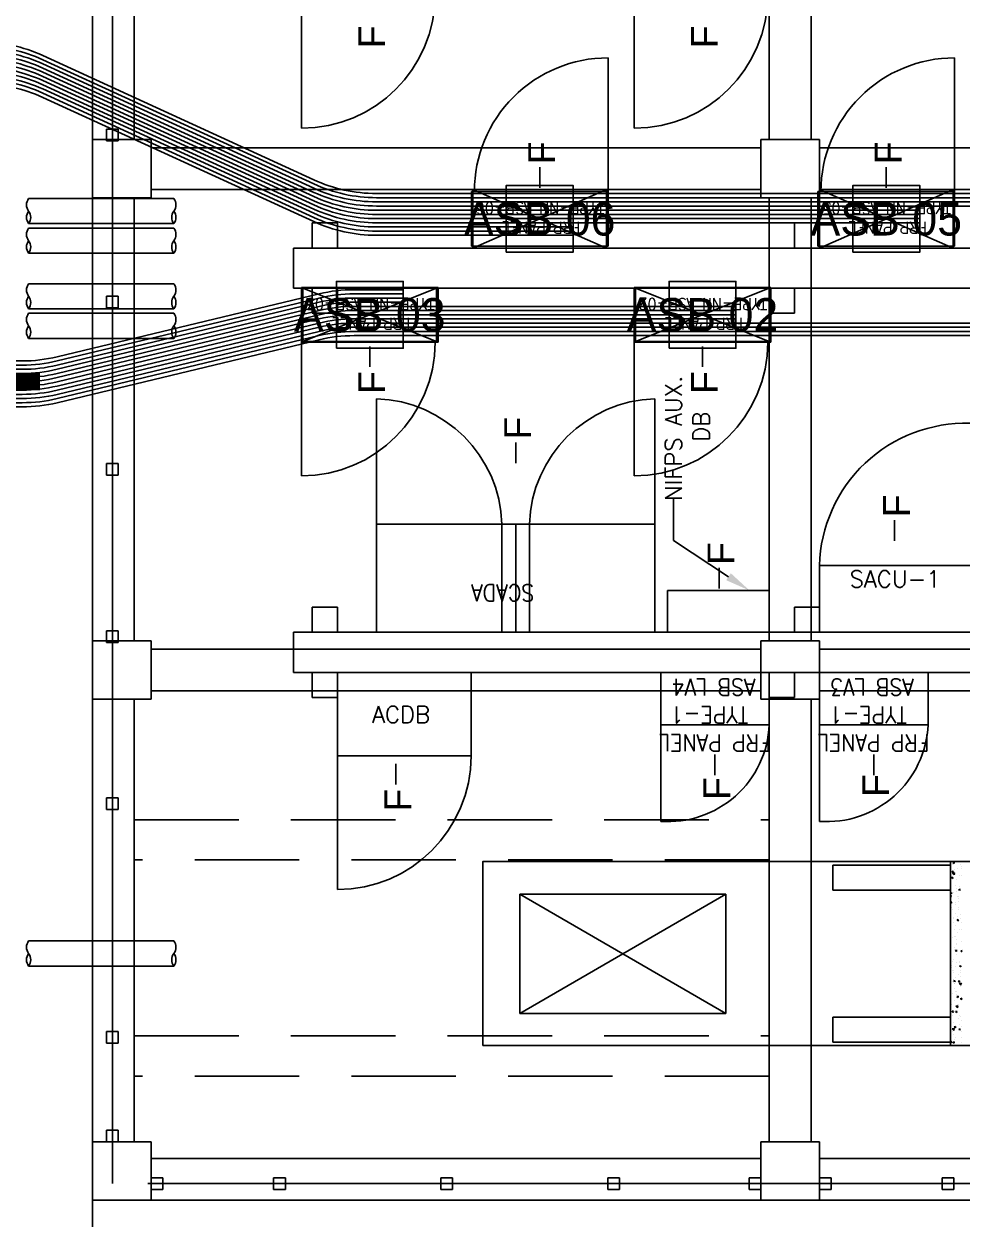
# Model space of a CAD drawing. Header units: metres. Extents: x 530144 to 530565, y 2673807 to 2674119.
# Drawn here: x 530359.53 to 530365.14, y 2673979.24 to 2673986.39 of the extents above; entities that cross this region are included whole.
import ezdxf
from ezdxf.enums import TextEntityAlignment as Align

# ---------------------------------------------------------------- set-up
doc = ezdxf.new("R2010")
doc.units = ezdxf.units.M
for name, pattern in [('DASHED', [0.75, 0.5, -0.25]), ('DASHED2', [0.375, 0.25, -0.125]), ('HIDDEN', [0.375, 0.25, -0.125]), ('PHANTOM', [63.5, 31.75, -6.35, 6.35, -6.35, 6.35, -6.35])]:
    doc.linetypes.add(name, pattern=pattern)
for name, color, linetype in [('1', 5, 'Continuous'), ('Excavation', 7, 'Continuous'), ('IDT', 7, 'Continuous'), ('LT Cable(AG) INV to LT Panel BL-20', 2, 'Continuous')]:
    doc.layers.add(name, color=color, linetype=linetype)
doc.styles.add('Arial', font='arial.ttf')
doc.styles.add('RomanS', font='romans.shx')
doc.styles.get("Standard").update_dxf_attribs({"font": 'Adani Regular.ttf'})
doc.linetypes.add('FOUNDATION LAYOUT$0$FENCELINE1', pattern='A,6.35,-2.54,[133,ltypeshp.shx,S=2.54,R=0,X=-2.54,Y=0],-2.54,25.4', length=36.83)

# ---------------------------------------------------------------- blocks, each defined once
blk = doc.blocks.new('ASB')
at = {"layer": '1', "color": 5}
blk.add_lwpolyline([(-0.2, -0.2), (0.2, -0.2), (0.2, 0.2), (-0.2, 0.2)], close=True, dxfattribs=at)
at = {"layer": '1', "color": 7}
blk.add_attdef('ID', text='', height=0.2, dxfattribs=at).set_placement((0, 0), align=Align.MIDDLE_CENTER)
blk = doc.blocks.new('IDT')
at = {"layer": 'IDT', "color": 8}
for p, q in [((25.902, 18.4101), (29.552, 18.4101)), ((29.552, 18.0601), (29.552, 18.4101)), ((29.552, 18.4101), (29.902, 18.4101)), ((29.902, 18.4101), (29.902, 18.0601)), ((29.902, 18.4101), (33.552, 18.4101)), ((33.552, 18.0601), (33.552, 18.4101)), ((33.552, 18.4101), (33.902, 18.4101)), ((33.902, 18.4101), (33.902, 18.0601)), ((28.7481, 18.3453), (28.7481, 18.2753)), ((28.8181, 18.3453), (28.7481, 18.3453)), ((28.8181, 18.2753), (28.8181, 18.3453)), ((29.4822, 18.3453), (29.4822, 18.2753)), ((29.5522, 18.3453), (29.4822, 18.3453)), ((29.5522, 18.2753), (29.5522, 18.3453)), ((29.902, 18.3453), (29.902, 18.2753)), ((29.972, 18.3453), (29.902, 18.3453)), ((29.972, 18.2753), (29.972, 18.3453)), ((30.7481, 18.3453), (30.7481, 18.2753)), ((30.8181, 18.3453), (30.7481, 18.3453)), ((30.8181, 18.2753), (30.8181, 18.3453)), ((31.7481, 18.3453), (31.7481, 18.2753)), ((31.8181, 18.3453), (31.7481, 18.3453)), ((31.8181, 18.2753), (31.8181, 18.3453)), ((32.7481, 18.3453), (32.7481, 18.2753)), ((32.8181, 18.3453), (32.7481, 18.3453)), ((32.8181, 18.2753), (32.8181, 18.3453)), ((33.482, 18.3453), (33.482, 18.2753)), ((33.552, 18.3453), (33.482, 18.3453)), ((33.552, 18.2753), (33.552, 18.3453)), ((28.7481, 18.2753), (28.8181, 18.2753)), ((29.4822, 18.2753), (29.5522, 18.2753)), ((29.902, 18.2753), (29.972, 18.2753)), ((30.7481, 18.2753), (30.8181, 18.2753)), ((31.7481, 18.2753), (31.8181, 18.2753)), ((32.7481, 18.2753), (32.8181, 18.2753)), ((33.482, 18.2753), (33.552, 18.2753)), ((25.902, 18.1601), (29.552, 18.1601)), ((29.902, 18.1601), (33.552, 18.1601)), ((29.902, 18.0601), (29.552, 18.0601)), ((29.602, 15.4101), (29.602, 18.0601)), ((29.852, 15.4101), (29.852, 18.0601)), ((33.902, 18.0601), (33.552, 18.0601)), ((33.652, 15.4101), (33.652, 18.0601)), ((33.7481, 18.0601), (33.7481, 17.9901)), ((33.8181, 18.0601), (33.7481, 18.0601)), ((33.8181, 17.9901), (33.8181, 18.0601)), ((33.902, 15.4101), (33.902, 18.0601)), ((33.7481, 17.9901), (33.8181, 17.9901)), ((27.267, 17.4829), (28.767, 17.4829)), ((28.767, 17.4829), (28.767, 16.3829)), ((33.7481, 17.4703), (33.7481, 17.4003)), ((33.8181, 17.4703), (33.7481, 17.4703)), ((33.8181, 17.4003), (33.8181, 17.4703)), ((33.7481, 17.4003), (33.8181, 17.4003)), ((30.1117, 16.5771), (30.1117, 17.2916)), ((30.1117, 17.2916), (31.3439, 17.2916)), ((31.3439, 16.5771), (30.1117, 17.2916)), ((30.1117, 16.5771), (31.3439, 17.2916)), ((31.3439, 17.2916), (31.3439, 16.5771)), ((31.3439, 16.5771), (30.1117, 16.5771)), ((29.852, 16.4349), (29.852, 15.7954)), ((28.767, 16.3829), (27.267, 16.3829)), ((33.652, 16.1329), (33.652, 16.1329)), ((33.7481, 16.0703), (33.7481, 16.0003)), ((33.8181, 16.0703), (33.7481, 16.0703)), ((33.8181, 16.0003), (33.8181, 16.0703)), ((33.7481, 16.0003), (33.8181, 16.0003)), ((29.552, 15.0601), (29.552, 15.4101)), ((29.552, 15.4101), (29.902, 15.4101)), ((29.702, 15.3997), (29.702, 15.2497)), ((29.852, 15.3997), (29.702, 15.3997)), ((29.852, 15.2497), (29.852, 15.3997)), ((29.902, 15.4101), (29.902, 15.0601)), ((32.4369, 15.3997), (32.4369, 15.2497)), ((32.5869, 15.3997), (32.4369, 15.3997)), ((32.5869, 15.2497), (32.5869, 15.3997)), ((33.552, 15.0601), (33.552, 15.4101)), ((33.552, 15.4101), (33.902, 15.4101)), ((33.902, 15.4101), (33.902, 15.0601)), ((25.902, 15.3601), (29.552, 15.3601)), ((29.902, 15.3601), (33.552, 15.3601)), ((26.802, 15.2497), (32.6992, 15.2497)), ((29.702, 15.2497), (29.852, 15.2497)), ((32.4369, 15.2497), (32.5869, 15.2497)), ((32.6992, 15.2497), (32.6992, 15.0097)), ((25.902, 15.1101), (29.552, 15.1101)), ((29.902, 15.1101), (33.552, 15.1101)), ((29.902, 15.0601), (29.552, 15.0601)), ((29.602, 12.4101), (29.602, 15.0601)), ((29.852, 12.4101), (29.852, 15.0601)), ((33.902, 15.0601), (33.552, 15.0601)), ((33.652, 12.4101), (33.652, 15.0601)), ((33.7481, 15.0703), (33.7481, 15.0003)), ((33.8181, 15.0703), (33.7481, 15.0703)), ((33.8181, 15.0003), (33.8181, 15.0703)), ((33.902, 12.4101), (33.902, 15.0601)), ((32.6992, 15.0097), (26.802, 15.0097)), ((29.552, 15.0097), (29.552, 14.8597)), ((29.702, 15.0097), (29.552, 15.0097)), ((29.702, 14.8597), (29.702, 15.0097)), ((31.2873, 14.3618), (31.2873, 15.0097)), ((31.3698, 14.3618), (31.3698, 15.0097)), ((31.4523, 14.3618), (31.4523, 15.0097)), ((32.4369, 15.0097), (32.4369, 14.8597)), ((32.5869, 15.0097), (32.4369, 15.0097)), ((32.5869, 14.8597), (32.5869, 15.0097)), ((33.7481, 15.0003), (33.8181, 15.0003)), ((29.552, 14.8597), (29.702, 14.8597)), ((32.4369, 14.8597), (32.5869, 14.8597)), ((33.7481, 14.0703), (33.7481, 14.0003)), ((33.8181, 14.0703), (33.7481, 14.0703)), ((33.8181, 14.0003), (33.8181, 14.0703)), ((33.7481, 14.0003), (33.8181, 14.0003)), ((29.843, 13.2732), (30.661, 13.2732)), ((29.843, 12.9462), (29.843, 13.2732)), ((29.852, 12.9497), (29.852, 13.2697)), ((29.852, 13.2697), (30.652, 13.2697)), ((30.652, 13.2697), (29.852, 12.9497)), ((30.652, 12.9497), (29.852, 13.2697)), ((30.652, 13.2697), (30.652, 12.9497)), ((30.661, 13.2732), (30.661, 12.9462)), ((31.8339, 13.2732), (32.6519, 13.2732)), ((31.8339, 12.9462), (31.8339, 13.2732)), ((31.8429, 12.9497), (31.8429, 13.2697)), ((31.8429, 13.2697), (32.6429, 13.2697)), ((31.8429, 12.9497), (32.6429, 13.2697)), ((31.8429, 13.2697), (32.6429, 12.9497)), ((32.6429, 13.2697), (32.6429, 12.9497)), ((32.6519, 13.2732), (32.6519, 12.9462)), ((29.702, 13.0997), (29.702, 12.9497)), ((29.852, 13.0997), (29.702, 13.0997)), ((29.852, 12.9497), (29.852, 13.0997)), ((32.4369, 13.0997), (32.4369, 12.9497)), ((32.5869, 13.0997), (32.4369, 13.0997)), ((32.5869, 12.9497), (32.5869, 13.0997)), ((33.7481, 13.0685), (33.7481, 12.9985)), ((33.8181, 13.0685), (33.7481, 13.0685)), ((33.8181, 12.9985), (33.8181, 13.0685)), ((32.6992, 12.9497), (26.802, 12.9497)), ((29.702, 12.9497), (29.852, 12.9497)), ((30.652, 12.9497), (29.852, 12.9497)), ((32.6429, 12.9497), (31.8429, 12.9497)), ((32.4369, 12.9497), (32.5869, 12.9497)), ((32.6993, 12.9497), (32.6993, 12.7097)), ((33.7481, 12.9985), (33.8181, 12.9985)), ((30.661, 12.9462), (29.843, 12.9462)), ((32.6519, 12.9462), (31.8339, 12.9462)), ((26.802, 12.7097), (32.6992, 12.7097)), ((28.743, 12.6984), (29.561, 12.6984)), ((28.743, 12.3714), (28.743, 12.6984)), ((28.752, 12.3601), (28.752, 12.7097)), ((28.752, 12.7097), (29.552, 12.7097)), ((29.552, 12.7097), (28.752, 12.3601)), ((29.552, 12.3601), (28.752, 12.7097)), ((29.552, 12.7097), (29.552, 12.3601)), ((29.552, 12.7097), (29.552, 12.5597)), ((29.702, 12.7097), (29.552, 12.7097)), ((29.561, 12.6984), (29.561, 12.3714)), ((29.702, 12.5597), (29.702, 12.7097)), ((30.817, 12.6984), (31.635, 12.6984)), ((30.817, 12.3714), (30.817, 12.6984)), ((30.826, 12.3601), (30.826, 12.7097)), ((30.826, 12.7097), (31.626, 12.7097)), ((30.826, 12.3601), (31.626, 12.7097)), ((30.826, 12.7097), (31.626, 12.3601)), ((31.626, 12.7097), (31.626, 12.3601)), ((31.635, 12.6984), (31.635, 12.3714)), ((32.4369, 12.7097), (32.4369, 12.5597)), ((32.5869, 12.7097), (32.4369, 12.7097)), ((32.5869, 12.5597), (32.5869, 12.7097)), ((29.552, 12.5597), (29.702, 12.5597)), ((32.4369, 12.5597), (32.5869, 12.5597)), ((29.552, 12.0601), (29.552, 12.4101)), ((29.552, 12.4101), (29.902, 12.4101)), ((29.902, 12.4101), (29.902, 12.0601)), ((33.552, 12.0601), (33.552, 12.4101)), ((33.552, 12.4101), (33.902, 12.4101)), ((33.902, 12.4101), (33.902, 12.0601)), ((25.902, 12.3601), (29.552, 12.3601)), ((29.561, 12.3714), (28.743, 12.3714)), ((29.552, 12.3601), (28.752, 12.3601)), ((29.902, 12.3601), (33.552, 12.3601)), ((31.635, 12.3714), (30.817, 12.3714)), ((31.626, 12.3601), (30.826, 12.3601)), ((25.902, 12.1101), (29.552, 12.1101)), ((29.902, 12.1101), (33.552, 12.1101)), ((29.902, 12.0601), (29.552, 12.0601)), ((29.602, 9.4101), (29.602, 12.0601)), ((29.852, 9.4101), (29.852, 12.0601)), ((33.902, 12.0601), (33.552, 12.0601)), ((33.652, 9.4101), (33.652, 12.0601)), ((33.7481, 12.0685), (33.7481, 11.9985)), ((33.8181, 12.0685), (33.7481, 12.0685)), ((33.8181, 11.9985), (33.8181, 12.0685)), ((33.902, 9.4101), (33.902, 12.0601)), ((33.7481, 11.9985), (33.8181, 11.9985))]:
    blk.add_line(p, q, dxfattribs=at)
at = {"layer": 'IDT', "color": 8, "linetype": 'DASHED2', "ltscale": 5}
for p, q in [((32.802, 18.4101), (33.902, 18.4101)), ((33.902, 18.4101), (33.902, 17.3101))]:
    blk.add_line(p, q, dxfattribs=at)
at = {"layer": 'IDT', "color": 8, "linetype": 'PHANTOM', "ltscale": 0.25}
for p, q in [((25.6331, 18.3103), (33.7831, 18.3103)), ((33.7831, 18.3103), (33.7831, 9.1603))]:
    blk.add_line(p, q, dxfattribs=at)
at = {"layer": 'IDT', "color": 8, "linetype": 'HIDDEN', "ltscale": 2.5}
for p, q in [((29.852, 17.6665), (33.652, 17.6665)), ((33.652, 17.4265), (29.852, 17.4265)), ((29.852, 16.3729), (33.652, 16.3729)), ((33.652, 16.1329), (29.852, 16.1329))]:
    blk.add_line(p, q, dxfattribs=at)
at = {"layer": 'IDT', "color": 8, "linetype": 'Continuous'}
for p, q in [((28.7046, 17.467), (28.7046, 17.467)), ((28.7423, 17.4815), (28.7423, 17.4815)), ((28.7461, 17.469), (28.7454, 17.4614)), ((28.7454, 17.4616), (28.7533, 17.463)), ((28.7461, 17.469), (28.7534, 17.4629)), ((28.755, 17.4827), (28.755, 17.4827)), ((28.7641, 17.4682), (28.7599, 17.4619)), ((28.7599, 17.4619), (28.767, 17.4595)), ((28.7642, 17.4682), (28.767, 17.4608)), ((28.7017, 17.3992), (28.7017, 17.3992)), ((28.7028, 17.435), (28.7028, 17.435)), ((28.713, 17.3924), (28.7088, 17.3861)), ((28.7088, 17.3861), (28.7164, 17.3835)), ((28.7131, 17.3924), (28.7165, 17.3835)), ((28.7388, 17.4334), (28.7388, 17.4334)), ((28.7472, 17.3928), (28.7455, 17.3815)), ((28.7465, 17.4497), (28.7465, 17.4497)), ((28.7472, 17.3928), (28.7575, 17.3829)), ((28.7521, 17.4149), (28.7521, 17.4149)), ((28.7528, 17.4016), (28.7528, 17.4016)), ((28.759, 17.4541), (28.759, 17.4541)), ((28.6989, 17.3314), (28.6989, 17.3314)), ((28.7046, 17.3708), (28.7046, 17.3708)), ((28.7133, 17.3548), (28.7133, 17.3548)), ((28.7175, 17.323), (28.7175, 17.323)), ((28.7381, 17.3779), (28.7374, 17.3703)), ((28.7374, 17.3705), (28.7454, 17.3719)), ((28.7381, 17.3779), (28.7454, 17.3718)), ((28.7454, 17.3815), (28.7575, 17.3829)), ((28.7469, 17.3692), (28.7469, 17.3692)), ((28.7492, 17.3471), (28.7492, 17.3471)), ((28.7634, 17.3214), (28.7634, 17.3214)), ((28.7663, 17.3739), (28.7663, 17.3739)), ((28.7087, 17.3112), (28.7087, 17.3112)), ((28.7141, 17.3048), (28.7141, 17.3048)), ((28.7238, 17.2749), (28.7238, 17.2749)), ((28.7244, 17.246), (28.7365, 17.2474)), ((28.7262, 17.2573), (28.7245, 17.246)), ((28.7262, 17.2572), (28.7365, 17.2473)), ((28.7294, 17.2794), (28.7374, 17.2808)), ((28.7301, 17.2868), (28.7295, 17.2792)), ((28.7301, 17.2868), (28.7374, 17.2807)), ((28.7464, 17.2793), (28.7464, 17.2793)), ((28.754, 17.2857), (28.7497, 17.2794)), ((28.7497, 17.2794), (28.7574, 17.2768)), ((28.754, 17.2857), (28.7574, 17.2768)), ((28.7564, 17.3032), (28.7564, 17.3032)), ((28.7634, 17.3061), (28.7634, 17.3061)), ((28.7028, 17.2099), (28.6986, 17.2036)), ((28.6986, 17.2036), (28.7063, 17.201)), ((28.7029, 17.2099), (28.7063, 17.201)), ((28.7214, 17.2371), (28.7214, 17.2371)), ((28.7222, 17.1957), (28.7215, 17.1881)), ((28.7215, 17.1883), (28.7294, 17.1898)), ((28.7222, 17.1957), (28.7295, 17.1896)), ((28.7231, 17.2396), (28.7231, 17.2396)), ((28.7312, 17.1754), (28.7312, 17.1754)), ((28.7344, 17.1947), (28.7344, 17.1947)), ((28.7435, 17.2115), (28.7435, 17.2115)), ((28.7606, 17.2383), (28.7606, 17.2383)), ((28.7653, 17.238), (28.7653, 17.238)), ((28.6984, 17.111), (28.6984, 17.111)), ((28.7052, 17.1217), (28.7034, 17.1104)), ((28.7034, 17.1104), (28.7155, 17.1118)), ((28.7051, 17.1217), (28.7155, 17.1118)), ((28.7062, 17.1326), (28.7062, 17.1326)), ((28.7142, 17.1046), (28.7135, 17.097)), ((28.7142, 17.1046), (28.7215, 17.0985)), ((28.7341, 17.1631), (28.7341, 17.1631)), ((28.7386, 17.1629), (28.7386, 17.1629)), ((28.7438, 17.1032), (28.7395, 17.0969)), ((28.7407, 17.1438), (28.7407, 17.1438)), ((28.7407, 17.1095), (28.7407, 17.1095)), ((28.7439, 17.1032), (28.7473, 17.0943)), ((28.7449, 17.1148), (28.7449, 17.1148)), ((28.7548, 17.1027), (28.7548, 17.1027)), ((28.7577, 17.1705), (28.7577, 17.1705)), ((28.7054, 17.068), (28.7054, 17.068)), ((28.7074, 17.0458), (28.7074, 17.0458)), ((28.7096, 17.0362), (28.7096, 17.0362)), ((28.7135, 17.0972), (28.7215, 17.0987)), ((28.7189, 17.0586), (28.7189, 17.0586)), ((28.7378, 17.076), (28.7378, 17.076)), ((28.7395, 17.0969), (28.7472, 17.0943)), ((28.7468, 17.089), (28.7468, 17.089)), ((28.7497, 17.0443), (28.7497, 17.0443)), ((28.752, 17.0349), (28.752, 17.0349)), ((28.7555, 17.0346), (28.7555, 17.0346)), ((28.7062, 17.0135), (28.7055, 17.006)), ((28.7055, 17.0061), (28.7135, 17.0076)), ((28.7062, 17.0135), (28.7135, 17.0074)), ((28.7155, 16.9817), (28.7155, 16.9817)), ((28.7159, 16.9881), (28.7159, 16.9881)), ((28.7316, 16.9845), (28.7316, 16.9845)), ((28.7349, 17.0082), (28.7349, 17.0082)), ((28.7491, 16.9671), (28.7491, 16.9671)), ((28.7578, 16.9801), (28.7578, 16.9801)), ((28.7595, 17.0149), (28.7595, 17.0149)), ((28.7597, 17.0028), (28.7597, 17.0028)), ((28.6976, 16.915), (28.7055, 16.9165)), ((28.6982, 16.9225), (28.7055, 16.9163)), ((28.725, 16.9157), (28.725, 16.9157)), ((28.7265, 16.9079), (28.7265, 16.9079)), ((28.7336, 16.9207), (28.7294, 16.9144)), ((28.7294, 16.9144), (28.737, 16.9118)), ((28.7321, 16.9404), (28.7321, 16.9404)), ((28.7337, 16.9207), (28.7371, 16.9118)), ((28.7443, 16.9104), (28.7443, 16.9104)), ((28.7463, 16.8993), (28.7463, 16.8993)), ((28.766, 16.9547), (28.766, 16.9547)), ((28.6999, 16.8619), (28.6999, 16.8619)), ((28.7292, 16.8726), (28.7292, 16.8726)), ((28.7306, 16.8761), (28.7306, 16.8761)), ((28.734, 16.8505), (28.734, 16.8505)), ((28.737, 16.828), (28.737, 16.828)), ((28.7434, 16.8316), (28.7434, 16.8316)), ((28.7571, 16.8364), (28.7571, 16.8364)), ((28.6998, 16.7879), (28.6998, 16.7879)), ((28.7016, 16.7494), (28.7016, 16.7494)), ((28.7126, 16.7879), (28.7126, 16.7879)), ((28.7263, 16.8048), (28.7263, 16.8048)), ((28.7405, 16.7638), (28.7405, 16.7638)), ((28.7421, 16.7863), (28.7421, 16.7863)), ((28.7475, 16.7478), (28.7475, 16.7478)), ((28.708, 16.7013), (28.708, 16.7013)), ((28.7094, 16.7219), (28.7094, 16.7219)), ((28.7235, 16.7382), (28.7192, 16.7318)), ((28.7192, 16.7318), (28.7269, 16.7293)), ((28.7235, 16.7381), (28.7269, 16.7292)), ((28.7235, 16.737), (28.7235, 16.737)), ((28.7253, 16.7138), (28.7253, 16.7138)), ((28.7377, 16.696), (28.7377, 16.696)), ((28.7516, 16.7204), (28.7516, 16.7204)), ((28.7517, 16.716), (28.7517, 16.716)), ((28.7177, 16.6014), (28.7177, 16.6014)), ((28.7183, 16.6567), (28.7183, 16.6567)), ((28.7185, 16.6211), (28.7185, 16.6211)), ((28.7206, 16.6692), (28.7206, 16.6692)), ((28.7348, 16.6282), (28.7348, 16.6282)), ((28.738, 16.6397), (28.738, 16.6397)), ((28.758, 16.6679), (28.758, 16.6679)), ((28.7644, 16.6315), (28.7602, 16.6251)), ((28.7602, 16.6251), (28.767, 16.6228)), ((28.7606, 16.6552), (28.7606, 16.6552)), ((28.7645, 16.6314), (28.767, 16.6248)), ((28.7133, 16.5556), (28.709, 16.5493)), ((28.709, 16.5493), (28.7167, 16.5468)), ((28.7133, 16.5556), (28.7168, 16.5467)), ((28.7149, 16.5336), (28.7149, 16.5336)), ((28.7227, 16.5893), (28.7227, 16.5893)), ((28.7264, 16.5926), (28.7264, 16.5926)), ((28.729, 16.5412), (28.729, 16.5412)), ((28.7319, 16.5604), (28.7319, 16.5604)), ((28.7508, 16.5657), (28.7508, 16.5657)), ((28.7619, 16.5757), (28.7612, 16.5681)), ((28.7612, 16.5683), (28.767, 16.5693)), ((28.7619, 16.5757), (28.767, 16.5714)), ((28.764, 16.5851), (28.767, 16.5855)), ((28.7658, 16.5964), (28.7641, 16.5851)), ((28.7658, 16.5964), (28.767, 16.5952)), ((28.7026, 16.4629), (28.7026, 16.4629)), ((28.712, 16.4658), (28.712, 16.4658)), ((28.7291, 16.4926), (28.7291, 16.4926)), ((28.7359, 16.5266), (28.7359, 16.5266)), ((28.7396, 16.461), (28.7396, 16.461)), ((28.7448, 16.4609), (28.7431, 16.4496)), ((28.7448, 16.4608), (28.7551, 16.4509)), ((28.7449, 16.4614), (28.7449, 16.4614)), ((28.7532, 16.4772), (28.7612, 16.4786)), ((28.7539, 16.4846), (28.7533, 16.477)), ((28.7539, 16.4846), (28.7612, 16.4785)), ((28.7635, 16.4916), (28.7635, 16.4916)), ((28.7, 16.4145), (28.7, 16.4145)), ((28.7004, 16.4228), (28.7004, 16.4228)), ((28.7091, 16.398), (28.7091, 16.398)), ((28.7107, 16.3988), (28.7107, 16.3988)), ((28.7262, 16.4248), (28.7262, 16.4248)), ((28.743, 16.4496), (28.7551, 16.451)), ((28.7438, 16.4292), (28.7438, 16.4292)), ((28.746, 16.3935), (28.7453, 16.3859)), ((28.7453, 16.3861), (28.7532, 16.3876)), ((28.746, 16.3935), (28.7533, 16.3874)), ((28.7543, 16.4489), (28.75, 16.4426)), ((28.75, 16.4426), (28.7577, 16.44)), ((28.753, 16.3973), (28.753, 16.3973)), ((28.7543, 16.4489), (28.7577, 16.44)), ((28.7501, 16.3811), (28.7501, 16.3811))]:
    blk.add_line(p, q, dxfattribs=at)
at = {"layer": 'IDT', "color": 7}
for p, q in [((29.4722, 17.4629), (28.767, 17.4629)), ((28.767, 17.4629), (28.767, 17.3133)), ((29.4722, 17.3133), (29.4722, 17.4629)), ((28.767, 17.3133), (29.4722, 17.3133)), ((28.767, 16.4038), (28.767, 16.5533)), ((28.767, 16.5533), (29.4722, 16.5533)), ((29.4722, 16.5533), (29.4722, 16.4038)), ((29.4722, 16.4038), (28.767, 16.4038)), ((32.0863, 15.8484), (32.0863, 15.9209)), ((29.227, 15.7932), (29.227, 15.8658)), ((30.177, 15.7932), (30.177, 15.8657)), ((32.0863, 15.7973), (32.0863, 15.8484)), ((29.227, 15.7421), (29.227, 15.7932)), ((30.177, 15.7421), (30.177, 15.7932)), ((31.6365, 15.7486), (32.4369, 15.7497)), ((31.6365, 15.2497), (31.6365, 15.7486)), ((32.4369, 15.7497), (32.4369, 15.2497)), ((28.902, 15.5637), (29.552, 15.5637)), ((28.902, 15.2497), (28.902, 15.5637)), ((29.552, 15.5637), (29.552, 15.2497)), ((29.852, 15.5637), (30.502, 15.5637)), ((29.852, 15.2497), (29.852, 15.5637)), ((30.502, 15.5637), (30.502, 15.2497)), ((29.552, 15.2497), (28.902, 15.2497)), ((30.502, 15.2497), (29.852, 15.2497)), ((32.4369, 15.2497), (31.6365, 15.2497)), ((29.552, 15.0097), (28.652, 15.0097)), ((29.552, 14.6097), (29.552, 15.0097)), ((29.852, 15.0097), (30.462, 15.0097)), ((29.852, 14.7597), (29.852, 15.0097)), ((30.462, 15.0097), (30.462, 14.7597)), ((30.5375, 15.0097), (32.202, 15.0097)), ((30.5375, 14.3618), (30.5375, 15.0097)), ((32.202, 15.0097), (32.202, 14.3618)), ((30.462, 14.7597), (29.852, 14.7597)), ((30.1529, 14.748), (30.1529, 14.6969)), ((30.1529, 14.6969), (30.1529, 14.6243)), ((28.652, 14.6097), (29.552, 14.6097)), ((29.102, 14.4621), (29.102, 14.4109)), ((29.102, 14.4109), (29.102, 14.3384)), ((32.202, 14.3618), (30.5375, 14.3618)), ((31.3698, 13.9969), (31.3698, 13.9457)), ((31.3698, 13.9457), (31.3698, 13.8732)), ((30.252, 13.3493), (30.252, 13.4218)), ((32.2429, 13.3493), (32.2429, 13.4218)), ((30.252, 13.2982), (30.252, 13.3493)), ((32.2429, 13.2982), (32.2429, 13.3493)), ((29.843, 13.2732), (30.661, 13.2732)), ((29.843, 12.9462), (29.843, 13.2732)), ((30.661, 13.2732), (30.661, 12.9462)), ((31.8339, 13.2732), (32.6519, 13.2732)), ((31.8339, 12.9462), (31.8339, 13.2732)), ((32.6519, 13.2732), (32.6519, 12.9462)), ((30.661, 12.9462), (29.843, 12.9462)), ((32.6519, 12.9462), (31.8339, 12.9462)), ((28.743, 12.6984), (29.561, 12.6984)), ((28.743, 12.3714), (28.743, 12.6984)), ((29.561, 12.6984), (29.561, 12.3714)), ((30.817, 12.6984), (31.635, 12.6984)), ((30.817, 12.3714), (30.817, 12.6984)), ((31.635, 12.6984), (31.635, 12.3714)), ((29.561, 12.3714), (28.743, 12.3714)), ((29.152, 12.3497), (29.152, 12.2985)), ((31.635, 12.3714), (30.817, 12.3714)), ((31.226, 12.3497), (31.226, 12.2985)), ((29.152, 12.2985), (29.152, 12.226)), ((31.226, 12.2985), (31.226, 12.226))]:
    blk.add_line(p, q, dxfattribs=at)
at = {"layer": 'IDT', "color": 124}
for p, q in [((34.2845, 17.0079), (33.4155, 17.0079)), ((33.4155, 17.0079), (34.2845, 17.0079)), ((33.4155, 16.8579), (34.2845, 16.8579)), ((34.2845, 16.8579), (33.4155, 16.8579)), ((34.2845, 13.2505), (33.4155, 13.2505)), ((33.4155, 13.2505), (34.2845, 13.2505)), ((33.4155, 13.1005), (34.2845, 13.1005)), ((34.2845, 13.1005), (33.4155, 13.1005)), ((34.2845, 13.0734), (33.4155, 13.0734)), ((33.4155, 13.0734), (34.2845, 13.0734)), ((33.4155, 12.9234), (34.2845, 12.9234)), ((34.2845, 12.9234), (33.4155, 12.9234)), ((34.2845, 12.7409), (33.4155, 12.7409)), ((33.4155, 12.7409), (34.2845, 12.7409)), ((33.4155, 12.5909), (34.2845, 12.5909)), ((34.2845, 12.5909), (33.4155, 12.5909)), ((34.2845, 12.5638), (33.4155, 12.5638)), ((33.4155, 12.5638), (34.2845, 12.5638)), ((33.4155, 12.4138), (34.2845, 12.4138)), ((34.2845, 12.4138), (33.4155, 12.4138))]:
    blk.add_line(p, q, dxfattribs=at)
at = {"layer": 'IDT', "color": 8, "linetype": 'DASHED', "ltscale": 5}
for p, q in [((32.4365, 16.5497), (32.4365, 15.7497)), ((29.552, 15.5637), (29.552, 16.1417)), ((30.502, 15.5637), (30.502, 16.1417)), ((32.3927, 15.7497), (31.6365, 15.7497)), ((32.4365, 15.7497), (32.3927, 15.7497)), ((28.652, 14.6097), (29.552, 14.6097)), ((30.5375, 13.6118), (30.5375, 14.3618)), ((32.202, 13.6118), (32.202, 14.3618)), ((30.661, 14.0732), (30.661, 13.2732)), ((32.6519, 14.0732), (32.6519, 13.2732)), ((30.5375, 13.6118), (30.5375, 13.6118)), ((32.202, 13.6118), (32.202, 13.6118)), ((30.6172, 13.2732), (29.861, 13.2732)), ((30.661, 13.2732), (30.6172, 13.2732)), ((32.6081, 13.2732), (31.8519, 13.2732)), ((32.6519, 13.2732), (32.6081, 13.2732)), ((28.743, 11.5714), (28.743, 12.3714)), ((28.743, 12.3714), (28.7869, 12.3714)), ((28.7869, 12.3714), (29.543, 12.3714)), ((30.817, 11.5714), (30.817, 12.3714)), ((30.817, 12.3714), (30.8609, 12.3714)), ((30.8609, 12.3714), (31.617, 12.3714)), ((30.661, 11.9932), (30.661, 11.1932)), ((32.6519, 11.9932), (32.6519, 11.1932))]:
    blk.add_line(p, q, dxfattribs=at)
at = {"layer": 'IDT', "color": 8, "linetype": 'ByBlock', "lineweight": -2, "ltscale": 0.1}
for p, q in [((30.096, 14.6774), (30.426, 14.4611)), ((30.426, 14.4611), (30.426, 14.2072))]:
    blk.add_line(p, q, dxfattribs=at)
at = {"layer": 'IDT', "color": 7, "linetype": 'FOUNDATION LAYOUT$0$FENCELINE1', "ltscale": 0.01}
blk.add_lwpolyline([(33.902, 18.4101), (33.9018, 22.4854), (21.4107, 22.4854)], dxfattribs=at)
at = {"layer": 'IDT', "color": 8}
blk.add_lwpolyline([(31.567, 17.4829), (31.567, 16.3829), (28.767, 16.3829), (28.767, 17.4829)], close=True, dxfattribs=at)
at = {"layer": 'IDT', "color": 124}
for centre, start, end in [((33.4653, 16.9704), 143.02764, 216.97236), ((33.3657, 16.9704), 323.02764, 36.97236), ((34.3344, 16.9704), 143.02764, 216.97236), ((34.2347, 16.9704), 323.02764, 36.97236), ((33.4653, 16.8954), 143.02764, 216.97236), ((34.2347, 16.8954), 323.02764, 36.97236), ((33.4653, 13.213), 143.02764, 216.97236), ((33.3657, 13.213), 323.02764, 36.97236), ((34.3344, 13.213), 143.02764, 216.97236), ((34.2347, 13.213), 323.02764, 36.97236), ((33.4653, 13.138), 143.02764, 216.97236), ((34.2347, 13.138), 323.02764, 36.97236), ((33.4653, 13.0359), 143.02764, 216.97236), ((33.3657, 13.0359), 323.02764, 36.97236), ((34.3344, 13.0359), 143.02764, 216.97236), ((34.2347, 13.0359), 323.02764, 36.97236), ((33.4653, 12.9609), 143.02764, 216.97236), ((34.2347, 12.9609), 323.02764, 36.97236), ((33.4653, 12.7034), 143.02764, 216.97236), ((33.3657, 12.7034), 323.02764, 36.97236), ((34.3344, 12.7034), 143.02764, 216.97236), ((34.2347, 12.7034), 323.02764, 36.97236), ((33.4653, 12.6284), 143.02764, 216.97236), ((34.2347, 12.6284), 323.02764, 36.97236), ((33.4653, 12.5263), 143.02764, 216.97236), ((33.3657, 12.5263), 323.02764, 36.97236), ((34.3344, 12.5263), 143.02764, 216.97236), ((34.2347, 12.5263), 323.02764, 36.97236), ((33.4653, 12.4513), 143.02764, 216.97236), ((34.2347, 12.4513), 323.02764, 36.97236)]:
    blk.add_arc(centre, 0.0624, start, end, dxfattribs=at)
at = {"layer": 'IDT', "color": 8, "linetype": 'DASHED', "ltscale": 5}
for centre, radius, start, end in [((32.4365, 15.7497), 0.8, 90, 180), ((29.5075, 15.5373), 0.606, 85.7856, 177.50336), ((30.4575, 15.5373), 0.606, 85.7856, 177.50336), ((28.6771, 14.6339), 0.8753, 268.36148, 358.41918), ((30.512, 14.3876), 0.7761, 271.87815, 358.10123), ((29.6994, 14.7411), 1.4413, 344.74337, 344.78968), ((32.2275, 14.3876), 0.7761, 181.89877, 268.12185), ((30.661, 13.2732), 0.8, 90, 180), ((32.6519, 13.2732), 0.8, 90, 180), ((28.743, 12.3714), 0.8, 270, 0), ((30.817, 12.3714), 0.8, 270, 0), ((30.661, 11.1932), 0.8, 90, 180), ((32.6519, 11.1932), 0.8, 90, 180)]:
    blk.add_arc(centre, radius, start, end, dxfattribs=at)
at = {"layer": 'IDT', "color": 8, "ltscale": 0.1}
blk.add_solid([(30.0823, 14.6565), (29.9705, 14.7597), (30.1097, 14.6983)], dxfattribs=at)
at = {"layer": 'IDT', "color": 7, "style": 'Arial'}
for p in [(31.9951, 16.0827), (29.1358, 15.9961), (30.0858, 16.0139), (30.0617, 14.6072), (29.0108, 14.3212), (31.2786, 13.856), (30.1608, 13.5836), (32.1517, 13.5836), (29.0608, 12.2089), (31.1348, 12.2089), (30.1608, 11.5145), (32.1517, 11.5145)]:
    blk.add_text('F', height=0.16, rotation=270, dxfattribs=at).set_placement(p)
at = {"layer": 'IDT', "color": 7, "style": 'RomanS', "width": 0.9}
for s, height, p in [('FRP PANEL', 0.1, (28.8934, 15.6209)), ('FRP PANEL', 0.1, (29.8434, 15.6209)), ('TYPE-1', 0.1, (29.0282, 15.4542)), ('TYPE-1', 0.1, (29.9782, 15.4542)), ('ASB LV3', 0.1, (28.9864, 15.2876)), ('ASB LV4', 0.1, (29.9342, 15.2876)), ('SCADA', 0.1, (31.2586, 14.724)), ('FRP PANEL', 0.07, (30.0088, 13.1269)), ('FRP PANEL', 0.07, (31.9997, 13.1269)), ('TYPE-NN ASB-02', 0.07, (29.8647, 13.0102)), ('TYPE-NN ASB-03', 0.07, (31.8556, 13.0102)), ('FRP PANEL', 0.07, (28.9088, 12.5521)), ('FRP PANEL', 0.07, (30.9828, 12.5521)), ('TYPE-NN ASB-05', 0.07, (28.7647, 12.4354)), ('TYPE-NN ASB-06', 0.07, (30.8387, 12.4354))]:
    blk.add_text(s, height=height, dxfattribs=at).set_placement(p)
at = {"layer": 'IDT', "color": 7, "ltscale": 0.1, "style": 'RomanS'}
for s, p in [('ACDB', (32.2286, 15.5521)), ('SACU-1', (29.3715, 14.7409))]:
    blk.add_text(s, height=0.1, rotation=180, dxfattribs=at).set_placement(p)
at = {"layer": 'IDT', "color": 8, "style": 'RomanS'}
for s, p in [('NIFPS AUX.', (30.376, 14.2243)), (' DB', (30.2093, 13.9386))]:
    blk.add_text(s, height=0.1, rotation=270, dxfattribs=at).set_placement(p)

msp = doc.modelspace()

# ---------------------------------------------------------------- linework, layer by layer
at = {"layer": 'Excavation', "color": 3, "const_width": 0.1}
msp.add_lwpolyline([(530359.6227, 2673984.2482), (530354.8433, 2673984.2482), (530354.8433, 2673963.0776)], dxfattribs=at)
at = {"layer": 'LT Cable(AG) INV to LT Panel BL-20'}
for points in [[(530366.8283, 2673985.3755), (530361.6361, 2673985.3755, -0.107959), (530361.2608, 2673985.4575), (530359.6398, 2673986.2012, 0.107959), (530359.2645, 2673986.2832), (530352.7808, 2673986.2832, 0.414214), (530351.8808, 2673985.3832), (530351.8808, 2673963.1378, 0.019248), (530351.8834, 2673963.0686), (530351.9381, 2673962.3599, -0.019248), (530351.9408, 2673962.2907), (530351.9408, 2673947.4497, -0.414214), (530351.0408, 2673946.5497), (530341.2856, 2673946.5497, -0.414214), (530340.3856, 2673947.4497), (530340.3856, 2673947.6918)], [(530366.8283, 2673985.3255), (530361.6361, 2673985.3255, -0.107959), (530361.2608, 2673985.4075), (530359.6398, 2673986.1512, 0.107959), (530359.2645, 2673986.2332), (530352.8308, 2673986.2332, 0.414214), (530351.9308, 2673985.3332), (530351.9308, 2673963.1398, 0.019248), (530351.9334, 2673963.0706), (530351.9881, 2673962.3618, -0.019248), (530351.9908, 2673962.2926), (530351.9908, 2673947.3997, -0.414214), (530351.0908, 2673946.4997), (530211.7176, 2673946.4997, -0.414214), (530210.8176, 2673947.3997), (530210.8176, 2673947.6918)], [(530366.8283, 2673985.3505), (530361.6361, 2673985.3505, -0.107959), (530361.2608, 2673985.4325), (530359.6398, 2673986.1762, 0.107959), (530359.2645, 2673986.2582), (530352.8058, 2673986.2582, 0.414214), (530351.9058, 2673985.3582), (530351.9058, 2673963.1388, 0.019248), (530351.9084, 2673963.0696), (530351.9631, 2673962.3608, -0.019248), (530351.9658, 2673962.2916), (530351.9658, 2673947.4247, -0.414214), (530351.0658, 2673946.5247), (530276.5016, 2673946.5247, -0.414214), (530275.6016, 2673947.4247), (530275.6016, 2673947.6918)], [(530366.8283, 2673985.3005), (530361.6361, 2673985.3005, -0.107959), (530361.2608, 2673985.3825), (530359.6398, 2673986.1262, 0.107959), (530359.2645, 2673986.2082), (530352.8558, 2673986.2082, 0.414214), (530351.9558, 2673985.3082), (530351.9558, 2673963.1407, 0.019248), (530351.9584, 2673963.0715), (530352.0131, 2673962.3628, -0.019248), (530352.0158, 2673962.2935), (530352.0158, 2673909.8747, -0.414214), (530351.1158, 2673908.9747), (530341.2856, 2673908.9747, -0.414214), (530340.3856, 2673909.8747), (530340.3856, 2673910.1918)], [(530364.8873, 2673985.2755), (530361.6361, 2673985.2755, -0.107959), (530361.2608, 2673985.3575), (530359.6398, 2673986.1012, 0.107959), (530359.2645, 2673986.1832), (530352.8808, 2673986.1832, 0.414214), (530351.9808, 2673985.2832), (530351.9808, 2673963.1417, 0.019248), (530351.9834, 2673963.0725), (530352.0381, 2673962.3637, -0.019248), (530352.0408, 2673962.2945), (530352.0408, 2673909.8497, -0.414214), (530351.1408, 2673908.9497), (530244.1096, 2673908.9497, -0.414214), (530243.2096, 2673909.8497), (530243.2096, 2673910.1918)], [(530364.8873, 2673985.2255), (530361.6361, 2673985.2255, -0.107959), (530361.2608, 2673985.3075), (530359.6398, 2673986.0512, 0.107959), (530359.2645, 2673986.1332), (530352.9308, 2673986.1332, 0.414214), (530352.0308, 2673985.2332), (530352.0308, 2673963.1436, 0.019248), (530352.0334, 2673963.0744), (530352.0881, 2673962.3657, -0.019248), (530352.0908, 2673962.2964), (530352.0908, 2673879.7997, -0.414214), (530351.1908, 2673878.8997), (530244.1096, 2673878.8997, -0.414214), (530243.2096, 2673879.7997), (530243.2096, 2673880.1918)], [(530364.8873, 2673985.2505), (530361.6361, 2673985.2505, -0.107959), (530361.2608, 2673985.3325), (530359.6398, 2673986.0762, 0.107959), (530359.2645, 2673986.1582), (530352.9058, 2673986.1582, 0.414214), (530352.0058, 2673985.2582), (530352.0058, 2673963.1427, 0.019248), (530352.0084, 2673963.0734), (530352.0631, 2673962.3647, -0.019248), (530352.0658, 2673962.2955), (530352.0658, 2673887.3247, -0.414214), (530351.1658, 2673886.4247), (530341.2856, 2673886.4247, -0.414214), (530340.3856, 2673887.3247), (530340.3856, 2673887.6918)], [(530362.8133, 2673985.1755), (530361.6361, 2673985.1755, -0.107959), (530361.2608, 2673985.2575), (530359.6398, 2673986.0012, 0.107959), (530359.2645, 2673986.0832), (530352.9808, 2673986.0832, 0.414214), (530352.0808, 2673985.1832), (530352.0808, 2673963.1455, 0.019248), (530352.0834, 2673963.0763), (530352.1381, 2673962.3676, -0.019248), (530352.1408, 2673962.2984), (530352.1408, 2673857.2497, -0.414214), (530351.2408, 2673856.3497), (530244.1096, 2673856.3497, -0.414214), (530243.2096, 2673857.2497), (530243.2096, 2673857.6918)], [(530364.8873, 2673985.2005), (530361.6361, 2673985.2005, -0.107959), (530361.2608, 2673985.2825), (530359.6398, 2673986.0262, 0.107959), (530359.2645, 2673986.1082), (530352.9558, 2673986.1082, 0.414214), (530352.0558, 2673985.2082), (530352.0558, 2673963.1446, 0.019248), (530352.0584, 2673963.0754), (530352.1131, 2673962.3666, -0.019248), (530352.1158, 2673962.2974), (530352.1158, 2673857.2747, -0.414214), (530351.2158, 2673856.3747), (530341.2856, 2673856.3747, -0.414214), (530340.3856, 2673857.2747), (530340.3856, 2673857.6918)], [(530362.8133, 2673985.1505), (530361.6361, 2673985.1505, -0.107959), (530361.2608, 2673985.2325), (530359.6398, 2673985.9762, 0.107959), (530359.2645, 2673986.0582), (530353.0058, 2673986.0582, 0.414214), (530352.1058, 2673985.1582), (530352.1058, 2673963.1465, 0.019248), (530352.1084, 2673963.0773), (530352.1631, 2673962.3685, -0.019248), (530352.1658, 2673962.2993), (530352.1658, 2673827.2247, -0.414214), (530351.2658, 2673826.3247), (530341.2856, 2673826.3247, -0.414214), (530340.3856, 2673827.2247), (530340.3856, 2673827.6918)], [(530362.8133, 2673985.1255), (530361.6361, 2673985.1255, -0.107959), (530361.2608, 2673985.2075), (530359.6398, 2673985.9512, 0.107959), (530359.2645, 2673986.0332), (530353.0308, 2673986.0332, 0.414214), (530352.1308, 2673985.1332), (530352.1308, 2673963.1475, 0.019248), (530352.1334, 2673963.0783), (530352.1881, 2673962.3695, -0.019248), (530352.1908, 2673962.3003), (530352.1908, 2673827.1997, -0.414214), (530351.2908, 2673826.2997), (530244.1096, 2673826.2997, -0.414214), (530243.2096, 2673827.1997), (530243.2096, 2673827.6918)]]:
    msp.add_lwpolyline(points, format="xyb", dxfattribs=at)
at = {"layer": 'LT Cable(AG) INV to LT Panel BL-20', "color": 5}
for points in [[(530361.7964, 2673984.7999), (530361.5031, 2673984.7999, 0.059091), (530361.2926, 2673984.775), (530359.7265, 2673984.3982, -0.059091), (530359.516, 2673984.3732), (530355.6183, 2673984.3732, 0.414214), (530354.7183, 2673983.4732), (530354.7183, 2673963.1343, 0.03652), (530354.7279, 2673963.0034), (530354.8187, 2673962.3856, -0.03652), (530354.8283, 2673962.2547), (530354.8283, 2673827.2122, 0.414214), (530355.7283, 2673826.3122), (530498.069, 2673826.3122, 0.414214), (530498.969, 2673827.2122), (530498.969, 2673827.6898)], [(530361.7964, 2673984.7749), (530361.5031, 2673984.7749, 0.059091), (530361.2926, 2673984.75), (530359.7265, 2673984.3732, -0.059091), (530359.516, 2673984.3482), (530355.6433, 2673984.3482, 0.414214), (530354.7433, 2673983.4482), (530354.7433, 2673963.1361, 0.03652), (530354.7529, 2673963.0052), (530354.8437, 2673962.3875, -0.03652), (530354.8533, 2673962.2565), (530354.8533, 2673827.2372, 0.414214), (530355.7533, 2673826.3372), (530400.893, 2673826.3372, 0.414214), (530401.793, 2673827.2372), (530401.793, 2673827.6898)], [(530361.7964, 2673984.7499), (530361.5031, 2673984.7499, 0.059091), (530361.2926, 2673984.725), (530359.7265, 2673984.3482, -0.059091), (530359.516, 2673984.3232), (530355.6683, 2673984.3232, 0.414214), (530354.7683, 2673983.4232), (530354.7683, 2673963.138, 0.03652), (530354.7779, 2673963.007), (530354.8687, 2673962.3893, -0.03652), (530354.8783, 2673962.2583), (530354.8783, 2673849.7622, 0.414214), (530355.7783, 2673848.8622), (530498.069, 2673848.8622, 0.414214), (530498.969, 2673849.7622), (530498.969, 2673850.1898)], [(530361.7964, 2673984.7249), (530361.5031, 2673984.7249, 0.059091), (530361.2926, 2673984.7), (530359.7265, 2673984.3232, -0.059091), (530359.516, 2673984.2982), (530355.6933, 2673984.2982, 0.414214), (530354.7933, 2673983.3982), (530354.7933, 2673963.1398, 0.03652), (530354.8029, 2673963.0089), (530354.8937, 2673962.3911, -0.03652), (530354.9033, 2673962.2602), (530354.9033, 2673849.7872, 0.414214), (530355.8033, 2673848.8872), (530400.893, 2673848.8872, 0.414214), (530401.793, 2673849.7872), (530401.793, 2673850.1898)], [(530363.7873, 2673984.6999), (530361.5031, 2673984.6999, 0.059091), (530361.2926, 2673984.675), (530359.7265, 2673984.2982, -0.059091), (530359.516, 2673984.2732), (530355.7183, 2673984.2732, 0.414214), (530354.8183, 2673983.3732), (530354.8183, 2673963.1416, 0.03652), (530354.8279, 2673963.0107), (530354.9187, 2673962.3929, -0.03652), (530354.9283, 2673962.262), (530354.9283, 2673879.8122, 0.414214), (530355.8283, 2673878.9122), (530498.069, 2673878.9122, 0.414214), (530498.969, 2673879.8122), (530498.969, 2673880.1898)], [(530363.7873, 2673984.6749), (530361.5031, 2673984.6749, 0.059091), (530361.2926, 2673984.65), (530359.7265, 2673984.2732, -0.059091), (530359.516, 2673984.2482), (530355.7433, 2673984.2482, 0.414214), (530354.8433, 2673983.3482), (530354.8433, 2673963.1435, 0.03652), (530354.8529, 2673963.0125), (530354.9437, 2673962.3948, -0.03652), (530354.9533, 2673962.2638), (530354.9533, 2673879.8372, 0.414214), (530355.8533, 2673878.9372), (530400.893, 2673878.9372, 0.414214), (530401.793, 2673879.8372), (530401.793, 2673880.1898)], [(530363.7873, 2673984.6499), (530361.5031, 2673984.6499, 0.059091), (530361.2926, 2673984.625), (530359.7265, 2673984.2482, -0.059091), (530359.516, 2673984.2232), (530355.7683, 2673984.2232, 0.414214), (530354.8683, 2673983.3232), (530354.8683, 2673963.1453, 0.03652), (530354.8779, 2673963.0143), (530354.9687, 2673962.3966, -0.03652), (530354.9783, 2673962.2657), (530354.9783, 2673902.3622, 0.414214), (530355.8783, 2673901.4622), (530498.069, 2673901.4622, 0.414214), (530498.969, 2673902.3622), (530498.969, 2673902.6898)], [(530363.7873, 2673984.6249), (530361.5031, 2673984.6249, 0.059091), (530361.2926, 2673984.6), (530359.7265, 2673984.2232, -0.059091), (530359.516, 2673984.1982), (530355.7933, 2673984.1982, 0.414214), (530354.8933, 2673983.2982), (530354.8933, 2673963.1471, 0.03652), (530354.9029, 2673963.0162), (530354.9937, 2673962.3984, -0.03652), (530355.0033, 2673962.2675), (530355.0033, 2673902.3872, 0.414214), (530355.9033, 2673901.4872), (530400.893, 2673901.4872, 0.414214), (530401.793, 2673902.3872), (530401.793, 2673902.6898)], [(530365.9443, 2673984.5999), (530361.5031, 2673984.5999, 0.059091), (530361.2926, 2673984.575), (530359.7265, 2673984.1982, -0.059091), (530359.516, 2673984.1732), (530355.8183, 2673984.1732, 0.414214), (530354.9183, 2673983.2732), (530354.9183, 2673963.1489, 0.03652), (530354.9279, 2673963.018), (530355.0187, 2673962.4003, -0.03652), (530355.0283, 2673962.2693), (530355.0283, 2673924.9122, 0.414214), (530355.9283, 2673924.0122), (530498.069, 2673924.0122, 0.414214), (530498.969, 2673924.9122), (530498.969, 2673925.1898)], [(530365.9443, 2673984.5749), (530361.5031, 2673984.5749, 0.059091), (530361.2926, 2673984.55), (530359.7265, 2673984.1732, -0.059091), (530359.516, 2673984.1482), (530355.8433, 2673984.1482, 0.414214), (530354.9433, 2673983.2482), (530354.9433, 2673963.1508, 0.03652), (530354.9529, 2673963.0198), (530355.0437, 2673962.4021, -0.03652), (530355.0533, 2673962.2711), (530355.0533, 2673924.9372, 0.414214), (530355.9533, 2673924.0372), (530400.893, 2673924.0372, 0.414214), (530401.793, 2673924.9372), (530401.793, 2673925.1898)], [(530365.9443, 2673984.5499), (530361.5031, 2673984.5499, 0.059091), (530361.2926, 2673984.525), (530359.7265, 2673984.1482, -0.059091), (530359.516, 2673984.1232), (530355.8683, 2673984.1232, 0.414214), (530354.9683, 2673983.2232), (530354.9683, 2673963.1526, 0.03652), (530354.9779, 2673963.0217), (530355.0687, 2673962.4039, -0.03652), (530355.0783, 2673962.273), (530355.0783, 2673954.9622, 0.414214), (530355.9783, 2673954.0622), (530498.069, 2673954.0622, 0.414214), (530498.969, 2673954.9622), (530498.969, 2673955.1898)], [(530365.9443, 2673984.5249), (530361.5031, 2673984.5249, 0.059091), (530361.2926, 2673984.5), (530359.7265, 2673984.1232, -0.059091), (530359.516, 2673984.0982), (530355.8933, 2673984.0982, 0.414214), (530354.9933, 2673983.1982), (530354.9933, 2673963.1544, 0.03652), (530355.0029, 2673963.0235), (530355.0937, 2673962.4057, -0.03652), (530355.1033, 2673962.2748), (530355.1033, 2673954.9872, 0.414214), (530356.0033, 2673954.0872), (530400.893, 2673954.0872, 0.414214), (530401.793, 2673954.9872), (530401.793, 2673955.1898)]]:
    msp.add_lwpolyline(points, format="xyb", dxfattribs=at)

# ---------------------------------------------------------------- block references
at = {"layer": '1'}
for p, values in [((530362.6133, 2673985.2239), {'ID': 'ASB 06'}), ((530364.6873, 2673985.224), {'ID': 'ASB 05'}), ((530361.5964, 2673984.6492), {'ID': 'ASB 03'}), ((530363.5873, 2673984.6492), {'ID': 'ASB 02'})]:
    msp.add_blockref('ASB', p, dxfattribs=at).add_auto_attribs(values)
at = {"layer": 'IDT', "color": 8, "rotation": 180}
msp.add_blockref('IDT', (530393.8393, 2673997.7589), dxfattribs=at)

doc.saveas('drawing.dxf')
